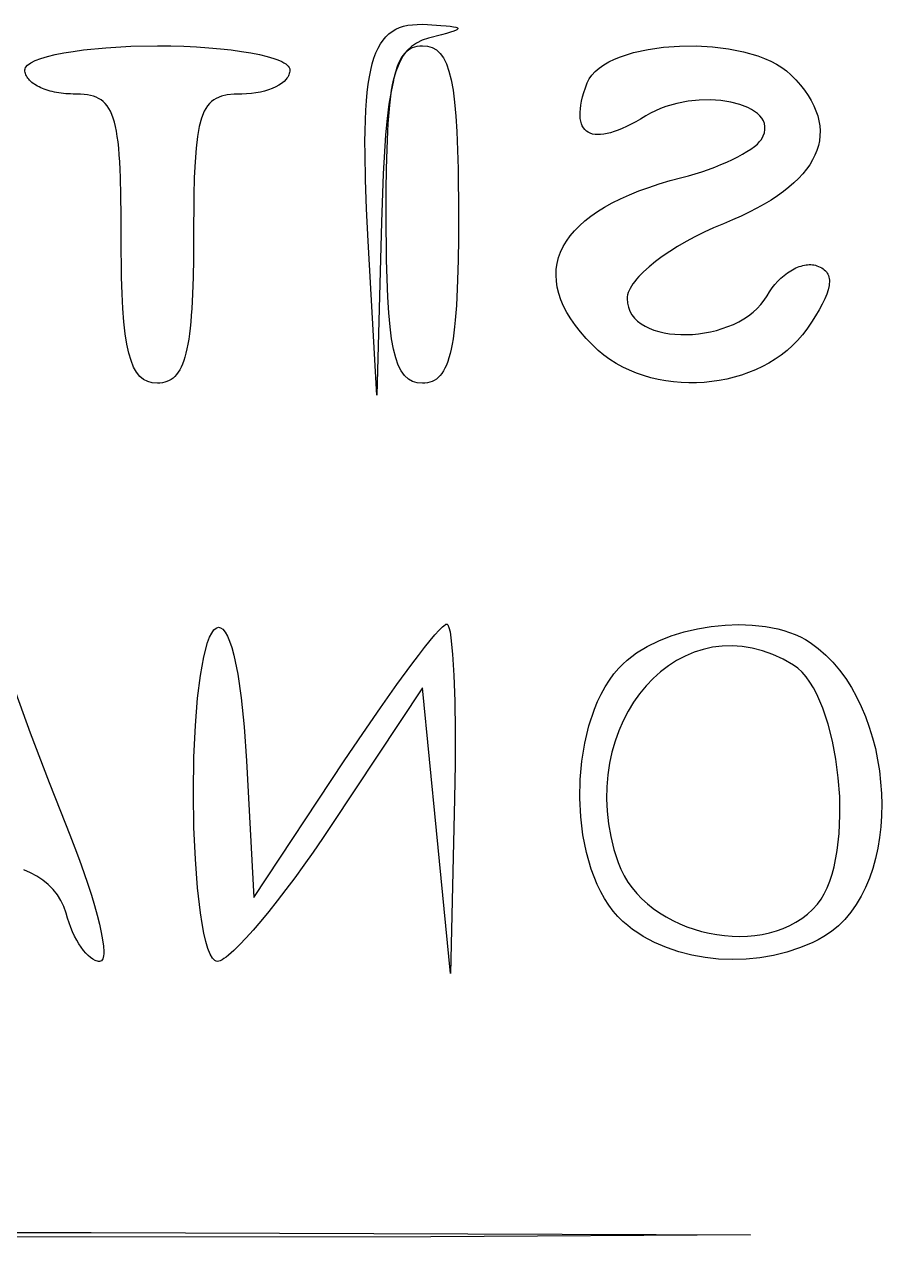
# Model space of a CAD drawing. Extents: x 70.3 to 133.4, y -81.7 to -32.
# Drawn here: x 83.296 to 84.615, y -78.524 to -76.657 of the extents above; entities that cross this region are included whole.
import ezdxf

# ---------------------------------------------------------------- set-up
doc = ezdxf.new("R2010")
doc.units = 0
doc.layers.add('BLACK', color=7, linetype='CONTINUOUS')

msp = doc.modelspace()

# ---------------------------------------------------------------- linework, layer by layer
at = {"layer": 'BLACK', "linetype": 'CONTINUOUS'}
for p, q in [((83.900384, -76.657373), (83.908177, -76.657297)), ((83.908177, -76.657297), (83.916391, -76.657643)), ((83.852273, -76.676452), (83.856972, -76.672019)), ((83.856972, -76.672019), (83.862031, -76.668225)), ((83.862031, -76.668225), (83.867459, -76.665043)), ((83.867459, -76.665043), (83.873263, -76.662447)), ((83.873263, -76.662447), (83.87945, -76.660409)), ((83.87945, -76.660409), (83.886028, -76.658902)), ((83.886028, -76.658902), (83.893003, -76.657899)), ((83.893003, -76.657899), (83.900384, -76.657373)), ((83.916391, -76.657643), (83.936688, -76.659061)), ((83.937483, -76.673574), (83.917554, -76.67888)), ((83.936688, -76.659061), (83.944669, -76.659738)), ((83.945306, -76.67137), (83.937483, -76.673574)), ((83.944669, -76.659738), (83.951206, -76.660427)), ((83.951699, -76.66943), (83.945306, -76.67137)), ((83.951206, -76.660427), (83.956301, -76.661155)), ((83.956661, -76.66773), (83.951699, -76.66943)), ((83.956301, -76.661155), (83.959955, -76.661946)), ((83.96019, -76.666245), (83.956661, -76.66773)), ((83.959955, -76.661946), (83.961242, -76.662373)), ((83.961417, -76.665575), (83.96019, -76.666245)), ((83.961242, -76.662373), (83.962169, -76.662825)), ((83.962286, -76.664949), (83.961417, -76.665575)), ((83.962169, -76.662825), (83.962737, -76.663306)), ((83.962795, -76.664365), (83.962286, -76.664949)), ((83.962737, -76.663306), (83.962946, -76.663818)), ((83.962946, -76.663818), (83.962795, -76.664365)), ((83.387134, -76.696736), (83.421732, -76.693311)), ((83.421732, -76.693311), (83.459912, -76.691144)), ((83.459912, -76.691144), (83.500837, -76.690388)), ((83.500837, -76.690388), (83.52159, -76.69058)), ((83.52159, -76.69058), (83.541761, -76.691144)), ((83.541761, -76.691144), (83.561246, -76.69206)), ((83.561246, -76.69206), (83.579941, -76.693311)), ((83.579941, -76.693311), (83.59774, -76.694876)), ((83.836937, -76.701123), (83.840267, -76.69386)), ((83.840267, -76.69386), (83.843928, -76.687346)), ((83.843928, -76.687346), (83.847927, -76.681552)), ((83.847927, -76.681552), (83.852273, -76.676452)), ((83.891644, -76.691431), (83.884673, -76.698227)), ((83.889934, -76.694683), (83.893247, -76.693089)), ((83.899416, -76.686069), (83.891644, -76.691431)), ((83.893247, -76.693089), (83.896736, -76.69188)), ((83.896736, -76.69188), (83.900404, -76.691039)), ((83.908036, -76.68195), (83.899416, -76.686069)), ((83.900404, -76.691039), (83.904256, -76.690547)), ((83.904256, -76.690547), (83.908295, -76.690388)), ((83.917554, -76.67888), (83.908036, -76.68195)), ((83.908295, -76.690388), (83.916186, -76.691039)), ((83.916186, -76.691039), (83.923343, -76.693089)), ((83.923343, -76.693089), (83.929797, -76.696682)), ((84.255371, -76.696039), (84.279154, -76.692688)), ((84.279154, -76.692688), (84.303905, -76.690888)), ((84.303905, -76.690888), (84.329111, -76.69066)), ((84.329111, -76.69066), (84.354256, -76.692026)), ((84.354256, -76.692026), (84.378826, -76.695005)), ((83.306306, -76.716446), (83.313182, -76.713047)), ((83.313182, -76.713047), (83.321789, -76.709811)), ((83.321789, -76.709811), (83.332023, -76.706756)), ((83.332023, -76.706756), (83.343779, -76.703903)), ((83.343779, -76.703903), (83.356952, -76.701269)), ((83.356952, -76.701269), (83.371439, -76.698874)), ((83.371439, -76.698874), (83.387134, -76.696736)), ((83.59774, -76.694876), (83.614539, -76.696736)), ((83.614539, -76.696736), (83.630234, -76.698874)), ((83.630234, -76.698874), (83.64472, -76.701269)), ((83.64472, -76.701269), (83.657893, -76.703903)), ((83.657893, -76.703903), (83.669649, -76.706756)), ((83.669649, -76.706756), (83.679883, -76.709811)), ((83.679883, -76.709811), (83.684396, -76.711407)), ((83.684396, -76.711407), (83.68849, -76.713047)), ((83.68849, -76.713047), (83.692151, -76.714727)), ((83.831241, -76.717999), (83.833931, -76.70916)), ((83.833931, -76.70916), (83.836937, -76.701123)), ((83.872933, -76.716892), (83.878452, -76.70665)), ((83.875868, -76.709077), (83.873528, -76.713367)), ((83.878361, -76.705282), (83.875868, -76.709077)), ((83.88101, -76.701963), (83.878361, -76.705282)), ((83.878452, -76.70665), (83.884339, -76.698679)), ((83.883819, -76.699102), (83.88101, -76.701963)), ((83.884339, -76.698679), (83.883819, -76.699102)), ((83.884339, -76.698679), (83.886792, -76.696682)), ((83.884673, -76.698227), (83.884339, -76.698679)), ((83.886792, -76.696682), (83.889934, -76.694683)), ((83.929797, -76.696682), (83.93558, -76.701963)), ((83.93558, -76.701963), (83.940722, -76.709077)), ((83.940722, -76.709077), (83.945254, -76.718169)), ((84.194985, -76.715189), (84.203532, -76.711065)), ((84.203532, -76.711065), (84.212772, -76.70731)), ((84.212772, -76.70731), (84.233073, -76.70092)), ((84.233073, -76.70092), (84.255371, -76.696039)), ((84.378826, -76.695005), (84.402306, -76.699618)), ((84.402306, -76.699618), (84.424181, -76.705888)), ((84.424181, -76.705888), (84.434356, -76.70965)), ((84.434356, -76.70965), (84.443937, -76.713833)), ((83.297106, -76.727429), (83.297373, -76.725531)), ((83.297203, -76.729328), (83.297106, -76.727429)), ((83.297491, -76.731203), (83.297203, -76.729328)), ((83.297373, -76.725531), (83.298163, -76.723656)), ((83.297964, -76.733051), (83.297491, -76.731203)), ((83.298163, -76.723656), (83.301265, -76.719989)), ((83.301265, -76.719989), (83.306306, -76.716446)), ((83.692151, -76.714727), (83.695367, -76.716446)), ((83.695367, -76.716446), (83.698123, -76.7182)), ((83.698123, -76.7182), (83.700408, -76.719989)), ((83.700408, -76.719989), (83.702207, -76.721808)), ((83.702207, -76.721808), (83.703509, -76.723656)), ((83.703509, -76.723656), (83.704299, -76.725531)), ((83.704181, -76.731203), (83.703708, -76.733051)), ((83.704469, -76.729328), (83.704181, -76.731203)), ((83.704299, -76.725531), (83.704566, -76.727429)), ((83.704566, -76.727429), (83.704469, -76.729328)), ((83.826781, -76.738193), (83.82886, -76.727668)), ((83.82886, -76.727668), (83.831241, -76.717999)), ((83.863882, -76.743345), (83.868068, -76.729146)), ((83.867383, -76.729383), (83.865613, -76.73583)), ((83.869289, -76.723501), (83.867383, -76.729383)), ((83.868068, -76.729146), (83.872933, -76.716892)), ((83.871336, -76.718169), (83.869289, -76.723501)), ((83.873528, -76.713367), (83.871336, -76.718169)), ((83.945254, -76.718169), (83.949207, -76.729383)), ((83.949207, -76.729383), (83.952613, -76.742863)), ((84.169008, -76.735329), (84.174142, -76.729753)), ((84.174142, -76.729753), (84.180225, -76.724536)), ((84.180225, -76.724536), (84.187194, -76.71968)), ((84.187194, -76.71968), (84.194985, -76.715189)), ((84.443937, -76.713833), (84.45286, -76.718442)), ((84.45286, -76.718442), (84.461059, -76.723477)), ((84.461059, -76.723477), (84.468472, -76.728941)), ((84.468472, -76.728941), (84.475033, -76.734838)), ((83.298619, -76.73487), (83.297964, -76.733051)), ((83.299449, -76.736658), (83.298619, -76.73487)), ((83.300452, -76.738413), (83.299449, -76.736658)), ((83.301621, -76.740132), (83.300452, -76.738413)), ((83.302952, -76.741812), (83.301621, -76.740132)), ((83.304441, -76.743452), (83.302952, -76.741812)), ((83.306082, -76.745048), (83.304441, -76.743452)), ((83.307871, -76.746599), (83.306082, -76.745048)), ((83.309804, -76.748102), (83.307871, -76.746599)), ((83.311874, -76.749556), (83.309804, -76.748102)), ((83.314078, -76.750956), (83.311874, -76.749556)), ((83.691869, -76.748102), (83.687594, -76.750956)), ((83.69559, -76.745048), (83.691869, -76.748102)), ((83.69872, -76.741812), (83.69559, -76.745048)), ((83.700051, -76.740132), (83.69872, -76.741812)), ((83.701221, -76.738413), (83.700051, -76.740132)), ((83.702223, -76.736658), (83.701221, -76.738413)), ((83.703054, -76.73487), (83.702223, -76.736658)), ((83.703708, -76.733051), (83.703054, -76.73487)), ((83.823497, -76.76192), (83.824996, -76.749601)), ((83.824996, -76.749601), (83.826781, -76.738193)), ((83.863806, -76.743602), (83.8601, -76.760455)), ((83.861089, -76.758755), (83.86247, -76.750499)), ((83.86247, -76.750499), (83.863882, -76.743345)), ((83.863882, -76.743345), (83.863806, -76.743602)), ((83.863977, -76.742863), (83.863882, -76.743345)), ((83.865613, -76.73583), (83.863977, -76.742863)), ((83.952613, -76.742863), (83.955501, -76.758755)), ((84.159093, -76.755071), (84.161848, -76.747548)), ((84.161848, -76.747548), (84.164889, -76.741261)), ((84.164889, -76.741261), (84.169008, -76.735329)), ((84.475033, -76.734838), (84.48268, -76.742838)), ((84.48268, -76.742838), (84.489609, -76.75082)), ((83.316411, -76.752302), (83.314078, -76.750956)), ((83.318869, -76.75359), (83.316411, -76.752302)), ((83.321445, -76.754819), (83.318869, -76.75359)), ((83.324136, -76.755985), (83.321445, -76.754819)), ((83.326938, -76.757087), (83.324136, -76.755985)), ((83.329844, -76.758123), (83.326938, -76.757087)), ((83.33285, -76.759089), (83.329844, -76.758123)), ((83.335953, -76.759983), (83.33285, -76.759089)), ((83.339146, -76.760804), (83.335953, -76.759983)), ((83.342425, -76.761548), (83.339146, -76.760804)), ((83.345786, -76.762214), (83.342425, -76.761548)), ((83.349223, -76.762799), (83.345786, -76.762214)), ((83.352732, -76.7633), (83.349223, -76.762799)), ((83.356308, -76.763715), (83.352732, -76.7633)), ((83.359947, -76.764042), (83.356308, -76.763715)), ((83.363643, -76.764279), (83.359947, -76.764042)), ((83.367393, -76.764423), (83.363643, -76.764279)), ((83.37119, -76.764471), (83.367393, -76.764423)), ((83.377196, -76.764548), (83.37119, -76.764471)), ((83.382874, -76.764797), (83.377196, -76.764548)), ((83.388232, -76.765244), (83.382874, -76.764797)), ((83.39328, -76.765918), (83.388232, -76.765244)), ((83.398026, -76.766845), (83.39328, -76.765918)), ((83.40248, -76.768052), (83.398026, -76.766845)), ((83.406651, -76.769567), (83.40248, -76.768052)), ((83.599192, -76.768052), (83.591125, -76.771416)), ((83.608392, -76.765918), (83.599192, -76.768052)), ((83.618798, -76.764797), (83.608392, -76.765918)), ((83.630482, -76.764471), (83.618798, -76.764797)), ((83.638029, -76.764279), (83.630482, -76.764471)), ((83.645364, -76.763715), (83.638029, -76.764279)), ((83.65245, -76.762799), (83.645364, -76.763715)), ((83.659248, -76.761548), (83.65245, -76.762799)), ((83.66572, -76.759983), (83.659248, -76.761548)), ((83.671829, -76.758123), (83.66572, -76.759983)), ((83.677536, -76.755985), (83.671829, -76.758123)), ((83.682804, -76.75359), (83.677536, -76.755985)), ((83.687594, -76.750956), (83.682804, -76.75359)), ((83.822278, -76.775176), (83.823497, -76.76192)), ((83.8601, -76.760455), (83.856901, -76.779895)), ((83.858686, -76.777204), (83.859828, -76.767651)), ((83.859828, -76.767651), (83.861089, -76.758755)), ((83.955501, -76.758755), (83.957904, -76.777204)), ((84.153207, -76.775469), (84.154777, -76.769034)), ((84.154777, -76.769034), (84.156738, -76.762234)), ((84.156738, -76.762234), (84.159093, -76.755071)), ((84.489609, -76.75082), (84.495821, -76.758781)), ((84.495821, -76.758781), (84.501317, -76.766717)), ((84.501317, -76.766717), (84.506099, -76.774623)), ((83.410547, -76.771416), (83.406651, -76.769567)), ((83.414178, -76.773628), (83.410547, -76.771416)), ((83.417553, -76.776227), (83.414178, -76.773628)), ((83.42068, -76.779243), (83.417553, -76.776227)), ((83.423569, -76.782703), (83.42068, -76.779243)), ((83.42623, -76.786632), (83.423569, -76.782703)), ((83.42867, -76.791059), (83.42623, -76.786632)), ((83.575443, -76.786632), (83.573002, -76.791059)), ((83.578103, -76.782703), (83.575443, -76.786632)), ((83.580992, -76.779243), (83.578103, -76.782703)), ((83.58412, -76.776227), (83.580992, -76.779243)), ((83.587494, -76.773628), (83.58412, -76.776227)), ((83.591125, -76.771416), (83.587494, -76.773628)), ((83.82133, -76.789397), (83.822278, -76.775176)), ((83.856901, -76.779895), (83.854158, -76.802116)), ((83.856737, -76.798353), (83.857657, -76.787432)), ((83.857657, -76.787432), (83.858686, -76.777204)), ((83.957904, -76.777204), (83.959853, -76.798353)), ((84.150804, -76.792562), (84.151225, -76.787236)), ((84.151225, -76.787236), (84.152025, -76.781537)), ((84.152025, -76.781537), (84.153207, -76.775469)), ((84.274667, -76.786683), (84.266727, -76.790105)), ((84.282826, -76.783677), (84.274667, -76.786683)), ((84.299634, -76.778882), (84.282826, -76.783677)), ((84.316817, -76.775653), (84.299634, -76.778882)), ((84.334036, -76.77392), (84.316817, -76.775653)), ((84.350956, -76.773616), (84.334036, -76.77392)), ((84.367239, -76.774673), (84.350956, -76.773616)), ((84.382549, -76.777023), (84.367239, -76.774673)), ((84.396549, -76.780597), (84.382549, -76.777023)), ((84.408902, -76.785328), (84.396549, -76.780597)), ((84.414355, -76.788106), (84.408902, -76.785328)), ((84.506099, -76.774623), (84.510168, -76.782498)), ((84.510168, -76.782498), (84.513527, -76.790336)), ((83.430899, -76.79601), (83.42867, -76.791059)), ((83.432926, -76.801513), (83.430899, -76.79601)), ((83.434761, -76.807594), (83.432926, -76.801513)), ((83.568746, -76.801513), (83.565261, -76.814282)), ((83.573002, -76.791059), (83.568746, -76.801513)), ((83.82022, -76.820841), (83.820646, -76.804609)), ((83.820646, -76.804609), (83.82133, -76.789397)), ((83.854158, -76.802116), (83.851824, -76.82731)), ((83.855924, -76.809986), (83.856737, -76.798353)), ((83.959853, -76.798353), (83.961377, -76.822349)), ((84.150759, -76.797514), (84.150804, -76.792562)), ((84.151084, -76.80209), (84.150759, -76.797514)), ((84.151776, -76.806288), (84.151084, -76.80209)), ((84.152831, -76.810104), (84.151776, -76.806288)), ((84.243932, -76.802941), (84.236465, -76.807221)), ((84.251677, -76.798234), (84.243932, -76.802941)), ((84.25905, -76.793952), (84.251677, -76.798234)), ((84.266727, -76.790105), (84.25905, -76.793952)), ((84.419271, -76.791147), (84.414355, -76.788106)), ((84.423606, -76.794444), (84.419271, -76.791147)), ((84.42732, -76.797987), (84.423606, -76.794444)), ((84.430369, -76.801768), (84.42732, -76.797987)), ((84.432712, -76.805779), (84.430369, -76.801768)), ((84.434306, -76.810011), (84.432712, -76.805779)), ((84.513527, -76.790336), (84.516176, -76.798134)), ((84.516176, -76.798134), (84.518118, -76.805888)), ((84.518118, -76.805888), (84.519354, -76.813596)), ((83.436411, -76.814282), (83.434761, -76.807594)), ((83.437887, -76.821603), (83.436411, -76.814282)), ((83.439196, -76.829583), (83.437887, -76.821603)), ((83.565261, -76.814282), (83.562476, -76.829583)), ((83.820043, -76.838118), (83.82022, -76.820841)), ((83.8546, -76.835458), (83.855213, -76.822349)), ((83.855213, -76.822349), (83.855924, -76.809986)), ((83.961377, -76.822349), (83.963279, -76.879455)), ((84.154245, -76.813538), (84.152831, -76.810104)), ((84.156014, -76.816585), (84.154245, -76.813538)), ((84.158133, -76.819245), (84.156014, -76.816585)), ((84.160599, -76.821515), (84.158133, -76.819245)), ((84.163408, -76.823393), (84.160599, -76.821515)), ((84.166556, -76.824877), (84.163408, -76.823393)), ((84.170038, -76.825963), (84.166556, -76.824877)), ((84.197735, -76.824021), (84.192329, -76.825363)), ((84.203448, -76.822266), (84.197735, -76.824021)), ((84.209462, -76.820096), (84.203448, -76.822266)), ((84.215775, -76.817509), (84.209462, -76.820096)), ((84.222383, -76.814502), (84.215775, -76.817509)), ((84.229281, -76.811073), (84.222383, -76.814502)), ((84.236465, -76.807221), (84.229281, -76.811073)), ((84.432356, -76.82898), (84.434177, -76.823949)), ((84.434177, -76.823949), (84.43508, -76.819104)), ((84.435109, -76.814456), (84.434306, -76.810011)), ((84.43508, -76.819104), (84.435109, -76.814456)), ((84.519354, -76.813596), (84.519886, -76.821253)), ((84.519886, -76.821253), (84.519716, -76.828856)), ((83.440349, -76.838251), (83.439196, -76.829583)), ((83.441355, -76.847634), (83.440349, -76.838251)), ((83.562476, -76.829583), (83.560318, -76.847634)), ((83.820108, -76.856468), (83.820043, -76.838118)), ((83.851824, -76.82731), (83.848187, -76.887384)), ((83.854081, -76.849334), (83.8546, -76.835458)), ((84.173851, -76.82665), (84.170038, -76.825963)), ((84.177991, -76.826936), (84.173851, -76.82665)), ((84.182453, -76.826819), (84.177991, -76.826936)), ((84.187234, -76.826295), (84.182453, -76.826819)), ((84.192329, -76.825363), (84.187234, -76.826295)), ((84.418886, -76.84519), (84.423372, -76.841381)), ((84.423372, -76.841381), (84.425281, -76.839524)), ((84.425281, -76.839524), (84.426957, -76.837704)), ((84.426957, -76.837704), (84.428391, -76.835925)), ((84.428391, -76.835925), (84.429576, -76.83419)), ((84.429576, -76.83419), (84.432356, -76.82898)), ((84.517274, -76.843883), (84.515005, -76.851301)), ((84.518844, -76.8364), (84.517274, -76.843883)), ((84.519716, -76.828856), (84.518844, -76.8364)), ((83.442221, -76.857758), (83.441355, -76.847634)), ((83.442958, -76.868651), (83.442221, -76.857758)), ((83.560318, -76.847634), (83.558714, -76.868651)), ((83.820935, -76.896497), (83.820108, -76.856468)), ((83.853311, -76.879455), (83.854081, -76.849334)), ((84.38512, -76.865157), (84.393175, -76.861141)), ((84.393175, -76.861141), (84.400642, -76.857106)), ((84.400642, -76.857106), (84.407458, -76.853083)), ((84.407458, -76.853083), (84.41356, -76.8491)), ((84.41356, -76.8491), (84.418886, -76.84519)), ((84.512041, -76.858649), (84.508383, -76.865925)), ((84.515005, -76.851301), (84.512041, -76.858649)), ((83.443575, -76.880339), (83.442958, -76.868651)), ((83.44408, -76.892851), (83.443575, -76.880339)), ((83.558714, -76.868651), (83.557593, -76.892851)), ((83.852872, -76.912855), (83.853311, -76.879455)), ((83.963279, -76.879455), (83.963858, -76.94968)), ((84.338224, -76.8839), (84.348277, -76.880431)), ((84.348277, -76.880431), (84.358056, -76.876791)), ((84.358056, -76.876791), (84.367498, -76.873012)), ((84.367498, -76.873012), (84.37654, -76.869124)), ((84.37654, -76.869124), (84.38512, -76.865157)), ((84.49899, -76.880245), (84.493259, -76.887282)), ((84.504032, -76.873125), (84.49899, -76.880245)), ((84.508383, -76.865925), (84.504032, -76.873125)), ((83.444791, -76.920451), (83.44408, -76.892851)), ((83.557593, -76.892851), (83.556881, -76.920451)), ((83.822641, -76.941142), (83.820935, -76.896497)), ((83.848187, -76.887384), (83.845595, -76.961656)), ((84.272382, -76.902694), (84.289301, -76.897697)), ((84.289301, -76.897697), (84.30705, -76.892991)), ((84.30705, -76.892991), (84.317548, -76.890211)), ((84.317548, -76.890211), (84.32796, -76.887171)), ((84.32796, -76.887171), (84.338224, -76.8839)), ((84.48684, -76.894231), (84.479735, -76.901089)), ((84.493259, -76.887282), (84.48684, -76.894231)), ((83.852733, -76.94968), (83.852872, -76.912855)), ((84.226644, -76.919351), (84.241049, -76.913528)), ((84.241049, -76.913528), (84.256297, -76.907973)), ((84.256297, -76.907973), (84.272382, -76.902694)), ((84.463473, -76.914519), (84.45432, -76.921084)), ((84.471945, -76.907853), (84.463473, -76.914519)), ((84.479735, -76.901089), (84.471945, -76.907853)), ((83.445165, -76.951669), (83.444791, -76.920451)), ((83.556881, -76.920451), (83.556399, -76.986721)), ((84.188515, -76.938355), (84.200372, -76.931772)), ((84.200372, -76.931772), (84.213083, -76.925435)), ((84.213083, -76.925435), (84.226644, -76.919351)), ((84.433977, -76.933892), (84.42279, -76.940129)), ((84.444487, -76.927542), (84.433977, -76.933892)), ((84.45432, -76.921084), (84.444487, -76.927542)), ((83.445273, -76.986721), (83.445165, -76.951669)), ((83.825167, -76.990622), (83.822641, -76.941142)), ((83.853311, -77.019904), (83.852733, -76.94968)), ((83.963858, -76.94968), (83.963718, -76.986504)), ((84.158103, -76.959503), (84.167377, -76.952228)), ((84.167377, -76.952228), (84.177515, -76.945176)), ((84.177515, -76.945176), (84.188515, -76.938355)), ((84.398395, -76.952251), (84.38519, -76.958128)), ((84.410929, -76.94625), (84.398395, -76.952251)), ((84.42279, -76.940129), (84.410929, -76.94625)), ((83.845595, -76.961656), (83.838458, -77.227492)), ((84.135515, -76.982597), (84.142169, -76.974695)), ((84.142169, -76.974695), (84.149699, -76.966995)), ((84.149699, -76.966995), (84.158103, -76.959503)), ((84.356222, -76.970207), (84.341552, -76.976927)), ((84.371316, -76.963878), (84.356222, -76.970207)), ((84.38519, -76.958128), (84.371316, -76.963878)), ((83.445888, -77.045901), (83.445273, -76.986721)), ((83.556399, -76.986721), (83.55625, -77.017704)), ((83.838458, -77.227492), (83.825167, -76.990622)), ((83.963718, -76.986504), (83.963279, -77.019904)), ((84.124855, -76.998974), (84.129742, -76.990692)), ((84.129742, -76.990692), (84.135515, -76.982597)), ((84.313785, -76.991305), (84.300841, -76.998845)), ((84.327381, -76.98398), (84.313785, -76.991305)), ((84.341552, -76.976927), (84.327381, -76.98398)), ((84.11775, -77.016066), (84.120856, -77.007434)), ((84.120856, -77.007434), (84.124855, -76.998974)), ((84.288623, -77.006539), (84.277209, -77.01433)), ((84.300841, -76.998845), (84.288623, -77.006539)), ((83.55625, -77.017704), (83.555784, -77.045901)), ((83.855213, -77.07701), (83.853311, -77.019904)), ((83.963279, -77.019904), (83.962509, -77.050025)), ((84.114233, -77.033815), (84.115541, -77.024862)), ((84.115541, -77.024862), (84.11775, -77.016066)), ((84.257092, -77.029963), (84.248543, -77.037688)), ((84.266673, -77.022158), (84.257092, -77.029963)), ((84.277209, -77.01433), (84.266673, -77.022158)), ((84.485318, -77.030821), (84.487933, -77.029825)), ((84.487933, -77.029825), (84.490538, -77.028964)), ((84.490538, -77.028964), (84.493128, -77.028241)), ((84.493128, -77.028241), (84.495698, -77.027659)), ((84.495698, -77.027659), (84.498243, -77.02722)), ((84.498243, -77.02722), (84.500758, -77.026928)), ((84.500758, -77.026928), (84.503239, -77.026787)), ((84.503239, -77.026787), (84.505681, -77.026797)), ((84.505681, -77.026797), (84.508077, -77.026964)), ((84.508077, -77.026964), (84.510425, -77.027289)), ((84.510425, -77.027289), (84.512719, -77.027775)), ((84.512719, -77.027775), (84.514953, -77.028426)), ((84.514953, -77.028426), (84.517644, -77.029415)), ((84.517644, -77.029415), (84.520133, -77.03052)), ((84.520133, -77.03052), (84.52242, -77.031742)), ((83.446698, -77.071421), (83.445888, -77.045901)), ((83.555784, -77.045901), (83.554975, -77.071421)), ((84.11383, -77.042917), (84.114233, -77.033815)), ((84.114335, -77.052161), (84.11383, -77.042917)), ((84.237818, -77.048993), (84.23484, -77.052657)), ((84.2411, -77.045272), (84.237818, -77.048993)), ((84.244678, -77.041501), (84.2411, -77.045272)), ((84.248543, -77.037688), (84.244678, -77.041501)), ((84.454936, -77.052226), (84.459692, -77.047555)), ((84.459692, -77.047555), (84.464624, -77.043294)), ((84.464624, -77.043294), (84.469691, -77.039467)), ((84.469691, -77.039467), (84.474855, -77.036096)), ((84.474855, -77.036096), (84.480078, -77.033206)), ((84.480078, -77.033206), (84.482698, -77.031949)), ((84.482698, -77.031949), (84.485318, -77.030821)), ((84.52242, -77.031742), (84.524503, -77.033084)), ((84.524503, -77.033084), (84.526384, -77.034548)), ((84.526384, -77.034548), (84.528061, -77.036134)), ((84.528061, -77.036134), (84.529534, -77.037845)), ((84.529534, -77.037845), (84.530804, -77.039681)), ((84.530804, -77.039681), (84.531869, -77.041646)), ((84.531869, -77.041646), (84.532731, -77.04374)), ((84.532731, -77.04374), (84.533387, -77.045964)), ((84.533387, -77.045964), (84.533839, -77.048322)), ((84.533839, -77.048322), (84.534085, -77.050813)), ((83.96199, -77.0639), (83.961377, -77.07701)), ((83.962509, -77.050025), (83.96199, -77.0639)), ((84.115753, -77.061539), (84.114335, -77.052161)), ((84.118088, -77.071044), (84.115753, -77.061539)), ((84.226173, -77.066594), (84.224864, -77.069861)), ((84.227835, -77.063232), (84.226173, -77.066594)), ((84.229839, -77.059784), (84.227835, -77.063232)), ((84.232178, -77.056256), (84.229839, -77.059784)), ((84.23484, -77.052657), (84.232178, -77.056256)), ((84.442113, -77.068462), (84.446108, -77.062703)), ((84.446108, -77.062703), (84.450395, -77.057283)), ((84.450395, -77.057283), (84.454936, -77.052226)), ((84.532231, -77.065341), (84.530043, -77.072149)), ((84.533591, -77.05911), (84.532231, -77.065341)), ((84.533961, -77.056206), (84.533591, -77.05911)), ((84.534126, -77.053441), (84.533961, -77.056206)), ((84.534085, -77.050813), (84.534126, -77.053441)), ((83.447878, -77.094373), (83.446698, -77.071421)), ((83.554433, -77.083212), (83.553794, -77.094373)), ((83.554975, -77.071421), (83.554433, -77.083212)), ((83.856737, -77.101005), (83.855213, -77.07701)), ((83.961377, -77.07701), (83.960666, -77.089372)), ((84.121343, -77.080669), (84.118088, -77.071044)), ((84.125522, -77.090405), (84.121343, -77.080669)), ((84.223343, -77.076084), (84.223149, -77.079025)), ((84.223149, -77.079025), (84.223644, -77.08595)), ((84.223918, -77.073027), (84.223343, -77.076084)), ((84.223644, -77.08595), (84.225092, -77.092407)), ((84.224864, -77.069861), (84.223918, -77.073027)), ((84.428908, -77.088157), (84.43403, -77.081563)), ((84.43403, -77.081563), (84.438451, -77.074536)), ((84.438451, -77.074536), (84.442113, -77.068462)), ((84.527027, -77.079546), (84.52318, -77.087544)), ((84.530043, -77.072149), (84.527027, -77.079546)), ((83.449456, -77.114866), (83.447878, -77.094373)), ((83.553057, -77.10492), (83.552216, -77.114866)), ((83.553794, -77.094373), (83.553057, -77.10492)), ((83.858686, -77.122154), (83.856737, -77.101005)), ((83.959853, -77.101005), (83.958933, -77.111926)), ((83.960666, -77.089372), (83.959853, -77.101005)), ((84.13063, -77.100247), (84.125522, -77.090405)), ((84.13667, -77.110185), (84.13063, -77.100247)), ((84.225092, -77.092407), (84.227438, -77.098398)), ((84.227438, -77.098398), (84.230627, -77.103924)), ((84.230627, -77.103924), (84.234604, -77.108986)), ((84.402527, -77.110182), (84.409896, -77.105331)), ((84.409896, -77.105331), (84.416786, -77.100042)), ((84.416786, -77.100042), (84.423142, -77.094317)), ((84.423142, -77.094317), (84.428908, -77.088157)), ((84.512984, -77.1054), (84.506632, -77.115283)), ((84.5185, -77.096158), (84.512984, -77.1054)), ((84.52318, -77.087544), (84.5185, -77.096158)), ((83.451459, -77.133007), (83.449456, -77.114866)), ((83.552216, -77.114866), (83.55127, -77.124223)), ((83.861089, -77.140603), (83.858686, -77.122154)), ((83.957904, -77.122154), (83.956762, -77.131707)), ((83.958933, -77.111926), (83.957904, -77.122154)), ((84.143646, -77.120213), (84.13667, -77.110185)), ((84.151563, -77.130324), (84.143646, -77.120213)), ((84.234604, -77.108986), (84.239313, -77.113585)), ((84.239313, -77.113585), (84.2447, -77.117723)), ((84.2447, -77.117723), (84.25071, -77.121401)), ((84.25071, -77.121401), (84.257287, -77.124619)), ((84.369357, -77.12519), (84.378093, -77.1221)), ((84.378093, -77.1221), (84.38657, -77.118568)), ((84.38657, -77.118568), (84.394733, -77.114595)), ((84.394733, -77.114595), (84.402527, -77.110182)), ((84.506632, -77.115283), (84.499439, -77.12582)), ((83.453914, -77.148905), (83.451459, -77.133007)), ((83.549044, -77.141229), (83.547758, -77.148905)), ((83.550213, -77.133007), (83.549044, -77.141229)), ((83.55127, -77.124223), (83.550213, -77.133007)), ((83.863977, -77.156495), (83.861089, -77.140603)), ((83.955501, -77.140603), (83.95412, -77.14886)), ((83.956762, -77.131707), (83.955501, -77.140603)), ((84.160424, -77.140509), (84.151563, -77.130324)), ((84.170233, -77.150762), (84.160424, -77.140509)), ((84.257287, -77.124619), (84.264376, -77.127379)), ((84.264376, -77.127379), (84.271923, -77.129683)), ((84.271923, -77.129683), (84.279872, -77.13153)), ((84.279872, -77.13153), (84.288168, -77.132923)), ((84.288168, -77.132923), (84.296755, -77.133863)), ((84.296755, -77.133863), (84.30558, -77.13435)), ((84.30558, -77.13435), (84.314587, -77.134386)), ((84.314587, -77.134386), (84.32372, -77.133972)), ((84.32372, -77.133972), (84.332924, -77.133108)), ((84.332924, -77.133108), (84.342145, -77.131798)), ((84.342145, -77.131798), (84.351328, -77.13004)), ((84.351328, -77.13004), (84.360417, -77.127838)), ((84.360417, -77.127838), (84.369357, -77.12519)), ((84.492667, -77.134811), (84.485318, -77.143298)), ((84.49944, -77.12582), (84.492667, -77.134811)), ((84.499439, -77.12582), (84.49944, -77.12582)), ((83.456849, -77.162669), (83.453914, -77.148905)), ((83.546352, -77.156047), (83.544823, -77.162669)), ((83.547758, -77.148905), (83.546352, -77.156047)), ((83.867383, -77.169976), (83.863977, -77.156495)), ((83.952613, -77.156495), (83.950976, -77.163528)), ((83.95412, -77.14886), (83.952613, -77.156495)), ((84.178615, -77.158605), (84.170233, -77.150762)), ((84.18747, -77.165864), (84.178615, -77.158605)), ((84.469031, -77.158751), (84.460162, -77.165713)), ((84.477428, -77.151279), (84.469031, -77.158751)), ((84.485318, -77.143298), (84.477428, -77.151279)), ((83.46029, -77.174407), (83.456849, -77.162669)), ((83.464264, -77.184228), (83.46029, -77.174407)), ((83.539463, -77.179551), (83.537408, -77.184228)), ((83.541382, -77.174407), (83.539463, -77.179551)), ((83.543168, -77.168784), (83.541382, -77.174407)), ((83.544823, -77.162669), (83.543168, -77.168784)), ((83.871336, -77.18119), (83.867383, -77.169976)), ((83.947301, -77.175857), (83.945254, -77.18119)), ((83.949207, -77.169976), (83.947301, -77.175857)), ((83.950976, -77.163528), (83.949207, -77.169976)), ((84.196763, -77.172543), (84.18747, -77.165864)), ((84.206458, -77.178645), (84.196763, -77.172543)), ((84.216521, -77.184172), (84.206458, -77.178645)), ((84.44115, -77.178092), (84.431076, -77.183503)), ((84.450857, -77.17216), (84.44115, -77.178092)), ((84.460162, -77.165713), (84.450857, -77.17216)), ((83.4688, -77.192241), (83.464264, -77.184228)), ((83.473923, -77.198553), (83.4688, -77.192241)), ((83.479661, -77.203274), (83.473923, -77.198553)), ((83.527749, -77.198553), (83.524959, -77.201106)), ((83.530386, -77.195603), (83.527749, -77.198553)), ((83.532872, -77.192241), (83.530386, -77.195603)), ((83.535212, -77.188454), (83.532872, -77.192241)), ((83.537408, -77.184228), (83.535212, -77.188454)), ((83.875868, -77.190281), (83.871336, -77.18119)), ((83.88101, -77.197395), (83.875868, -77.190281)), ((83.886792, -77.202677), (83.88101, -77.197395)), ((83.93558, -77.197395), (83.932771, -77.200256)), ((83.938229, -77.194077), (83.93558, -77.197395)), ((83.940722, -77.190281), (83.938229, -77.194077)), ((83.943062, -77.185992), (83.940722, -77.190281)), ((83.945254, -77.18119), (83.943062, -77.185992)), ((84.226917, -77.189127), (84.216521, -77.184172)), ((84.237611, -77.193513), (84.226917, -77.189127)), ((84.248567, -77.197331), (84.237611, -77.193513)), ((84.259751, -77.200586), (84.248567, -77.197331)), ((84.399005, -77.196598), (84.387814, -77.199907)), ((84.409969, -77.192759), (84.399005, -77.196598)), ((84.420671, -77.188394), (84.409969, -77.192759)), ((84.431076, -77.183503), (84.420671, -77.188394)), ((83.486041, -77.206511), (83.479661, -77.203274)), ((83.49309, -77.208374), (83.486041, -77.206511)), ((83.500836, -77.208971), (83.49309, -77.208374)), ((83.504797, -77.208824), (83.500836, -77.208971)), ((83.508581, -77.208374), (83.504797, -77.208824)), ((83.512191, -77.207608), (83.508581, -77.208374)), ((83.515631, -77.206511), (83.512191, -77.207608)), ((83.518903, -77.205071), (83.515631, -77.206511)), ((83.522011, -77.203274), (83.518903, -77.205071)), ((83.524959, -77.201106), (83.522011, -77.203274)), ((83.893247, -77.20627), (83.886792, -77.202677)), ((83.900404, -77.20832), (83.893247, -77.20627)), ((83.908295, -77.208971), (83.900404, -77.20832)), ((83.912334, -77.208811), (83.908295, -77.208971)), ((83.916186, -77.20832), (83.912334, -77.208811)), ((83.919854, -77.207479), (83.916186, -77.20832)), ((83.923343, -77.20627), (83.919854, -77.207479)), ((83.926656, -77.204675), (83.923343, -77.20627)), ((83.929797, -77.202677), (83.926656, -77.204675)), ((83.932771, -77.200256), (83.929797, -77.202677)), ((84.271128, -77.203279), (84.259751, -77.200586)), ((84.282663, -77.205413), (84.271128, -77.203279)), ((84.294321, -77.206991), (84.282663, -77.205413)), ((84.306067, -77.208015), (84.294321, -77.206991)), ((84.317866, -77.208488), (84.306067, -77.208015)), ((84.329683, -77.208413), (84.317866, -77.208488)), ((84.341483, -77.207793), (84.329683, -77.208413)), ((84.353231, -77.206629), (84.341483, -77.207793)), ((84.364892, -77.204925), (84.353231, -77.206629)), ((84.376432, -77.202684), (84.364892, -77.204925)), ((84.387814, -77.199907), (84.376432, -77.202684)), ((83.584424, -77.593182), (83.587778, -77.588442)), ((83.587778, -77.588442), (83.5912, -77.585476)), ((83.5912, -77.585476), (83.594668, -77.584296)), ((83.594668, -77.584296), (83.598161, -77.584916)), ((83.598161, -77.584916), (83.601659, -77.587347)), ((83.601659, -77.587347), (83.605139, -77.591603)), ((83.927679, -77.595977), (83.934045, -77.588881)), ((83.934045, -77.588881), (83.939227, -77.583679)), ((83.939227, -77.583679), (83.941348, -77.581822)), ((83.941348, -77.581822), (83.943143, -77.580478)), ((83.943143, -77.580478), (83.944602, -77.579662)), ((83.944602, -77.579662), (83.945714, -77.579387)), ((83.945714, -77.579387), (83.946636, -77.579739)), ((83.946636, -77.579739), (83.94753, -77.580781)), ((83.94753, -77.580781), (83.949232, -77.584869)), ((83.949232, -77.584869), (83.950813, -77.591514)), ((84.310921, -77.591378), (84.331558, -77.586502)), ((84.331558, -77.586502), (84.352609, -77.582979)), ((84.352609, -77.582979), (84.373813, -77.580846)), ((84.373813, -77.580846), (84.394911, -77.580137)), ((84.394911, -77.580137), (84.415641, -77.580886)), ((84.415641, -77.580886), (84.435744, -77.58313)), ((84.435744, -77.58313), (84.45496, -77.586901)), ((84.45496, -77.586901), (84.464153, -77.589371)), ((84.464153, -77.589371), (84.473027, -77.592236)), ((83.572106, -77.629628), (83.578003, -77.607934)), ((83.578003, -77.607934), (83.581159, -77.599684)), ((83.581159, -77.599684), (83.584424, -77.593182)), ((83.605139, -77.591603), (83.608582, -77.597697)), ((83.608582, -77.597697), (83.611965, -77.605641)), ((83.611965, -77.605641), (83.615269, -77.615448)), ((83.911717, -77.615421), (83.92021, -77.60486)), ((83.92021, -77.60486), (83.927679, -77.595977)), ((83.950813, -77.591514), (83.952267, -77.600578)), ((83.952267, -77.600578), (83.954773, -77.625414)), ((84.254097, -77.613786), (84.271931, -77.605055)), ((84.271931, -77.605055), (84.290959, -77.597574)), ((84.290959, -77.597574), (84.310921, -77.591378)), ((84.473027, -77.592236), (84.481549, -77.595501)), ((84.481549, -77.595501), (84.489686, -77.59917)), ((84.489686, -77.59917), (84.497407, -77.603246)), ((84.497407, -77.603246), (84.504677, -77.607736)), ((84.504677, -77.607736), (84.517049, -77.616798)), ((83.615269, -77.615448), (83.61847, -77.62713)), ((83.61847, -77.62713), (83.624484, -77.656172)), ((83.891986, -77.641148), (83.902282, -77.627553)), ((83.902282, -77.627553), (83.911717, -77.615421)), ((83.954773, -77.625414), (83.956699, -77.658275)), ((84.230157, -77.629148), (84.237719, -77.623731)), ((84.237719, -77.623731), (84.254097, -77.613786)), ((84.326073, -77.622725), (84.31243, -77.628484)), ((84.340153, -77.618217), (84.326073, -77.622725)), ((84.354625, -77.615011), (84.340153, -77.618217)), ((84.369442, -77.613159), (84.354625, -77.615011)), ((84.384556, -77.612714), (84.369442, -77.613159)), ((84.399923, -77.613728), (84.384556, -77.612714)), ((84.415496, -77.616253), (84.399923, -77.613728)), ((84.431228, -77.620341), (84.415496, -77.616253)), ((84.447072, -77.626045), (84.431228, -77.620341)), ((84.462983, -77.633416), (84.447072, -77.626045)), ((84.517049, -77.616798), (84.528701, -77.626932)), ((84.528701, -77.626932), (84.539628, -77.638065)), ((83.566902, -77.658163), (83.572106, -77.629628)), ((83.869132, -77.672295), (83.891986, -77.641148)), ((84.210369, -77.647127), (84.216449, -77.640851)), ((84.216449, -77.640851), (84.223056, -77.634857)), ((84.223056, -77.634857), (84.230157, -77.629148)), ((84.286643, -77.643542), (84.274592, -77.652737)), ((84.299271, -77.63544), (84.286643, -77.643542)), ((84.31243, -77.628484), (84.299271, -77.63544)), ((84.478914, -77.642507), (84.462983, -77.633416)), ((84.485656, -77.647396), (84.478914, -77.642507)), ((84.539628, -77.638065), (84.549828, -77.650121)), ((83.562561, -77.693437), (83.566902, -77.658163)), ((83.624484, -77.656172), (83.629839, -77.69287)), ((83.956699, -77.658275), (83.957997, -77.698059)), ((84.195848, -77.665737), (84.202855, -77.656079)), ((84.202855, -77.656079), (84.210369, -77.647127)), ((84.263164, -77.662974), (84.252406, -77.6742)), ((84.274592, -77.652737), (84.263164, -77.662974)), ((84.492107, -77.653397), (84.485656, -77.647396)), ((84.49826, -77.66044), (84.492107, -77.653397)), ((84.504106, -77.668457), (84.49826, -77.66044)), ((84.549828, -77.650121), (84.559297, -77.663025)), ((84.559297, -77.663025), (84.568032, -77.676703)), ((83.282733, -77.683798), (83.305453, -77.746672)), ((83.908295, -77.677225), (83.76901, -77.887598)), ((83.8438, -77.708001), (83.869132, -77.672295)), ((83.929848, -77.896859), (83.908295, -77.677225)), ((84.183347, -77.68697), (84.189345, -77.67605)), ((84.189345, -77.67605), (84.195848, -77.665737)), ((84.252406, -77.6742), (84.242364, -77.686363)), ((84.50964, -77.67738), (84.504106, -77.668457)), ((84.514855, -77.687139), (84.50964, -77.67738)), ((84.568032, -77.676703), (84.576028, -77.691081)), ((83.55925, -77.735349), (83.562561, -77.693437)), ((83.629839, -77.69287), (83.634365, -77.737324)), ((83.957997, -77.698059), (83.958617, -77.743666)), ((84.17286, -77.710429), (84.177852, -77.698446)), ((84.177852, -77.698446), (84.183347, -77.68697)), ((84.233084, -77.699411), (84.224614, -77.713291)), ((84.242364, -77.686363), (84.233084, -77.699411)), ((84.524298, -77.708894), (84.514855, -77.687139)), ((84.576028, -77.691081), (84.583283, -77.706083)), ((83.816636, -77.747402), (83.8438, -77.708001)), ((84.16438, -77.735715), (84.17286, -77.710429)), ((84.224614, -77.713291), (84.216999, -77.727951)), ((84.532381, -77.733173), (84.524298, -77.708894)), ((84.583283, -77.706083), (84.589793, -77.721636)), ((83.55714, -77.783797), (83.55925, -77.735349)), ((83.634365, -77.737324), (83.637894, -77.789636)), ((84.157902, -77.762429), (84.16438, -77.735715)), ((84.216999, -77.727951), (84.210286, -77.74334)), ((84.539049, -77.759428), (84.532381, -77.733173)), ((84.589793, -77.721636), (84.595554, -77.737665)), ((84.595554, -77.737665), (84.600563, -77.754094)), ((83.305453, -77.746672), (83.334299, -77.822759)), ((83.788287, -77.789636), (83.816636, -77.747402)), ((83.958617, -77.743666), (83.958511, -77.793993)), ((84.210286, -77.74334), (84.204521, -77.759404)), ((84.600563, -77.754094), (84.604817, -77.770849)), ((84.153417, -77.790174), (84.157902, -77.762429)), ((84.19975, -77.776093), (84.196021, -77.793353)), ((84.204521, -77.759404), (84.19975, -77.776093)), ((84.544246, -77.787108), (84.539049, -77.759428)), ((84.604817, -77.770849), (84.608312, -77.787857)), ((83.556399, -77.838679), (83.55714, -77.783797)), ((83.637894, -77.789636), (83.649002, -77.999885)), ((83.649002, -77.999885), (83.788287, -77.789636)), ((83.958511, -77.793993), (83.95763, -77.847939)), ((84.15092, -77.818552), (84.153417, -77.790174)), ((84.196021, -77.793353), (84.193379, -77.811132)), ((84.547918, -77.815666), (84.544246, -77.787108)), ((84.608312, -77.787857), (84.611044, -77.805041)), ((84.193379, -77.811132), (84.191872, -77.829378)), ((84.611044, -77.805041), (84.61301, -77.822328)), ((83.334299, -77.822759), (83.351671, -77.86687)), ((84.150404, -77.847163), (84.15092, -77.818552)), ((84.191872, -77.829378), (84.191544, -77.84804)), ((84.550009, -77.844552), (84.547918, -77.815666)), ((84.61301, -77.822328), (84.614207, -77.839643)), ((83.557125, -77.891848), (83.556399, -77.838679)), ((83.95763, -77.847939), (83.951403, -78.116491)), ((84.151863, -77.875609), (84.150404, -77.847163)), ((84.191544, -77.84804), (84.192443, -77.867064)), ((84.550465, -77.873218), (84.550009, -77.844552)), ((84.614207, -77.839643), (84.61463, -77.856911)), ((83.351671, -77.86687), (83.366097, -77.903502)), ((84.192443, -77.867064), (84.194616, -77.886399)), ((84.61463, -77.856911), (84.614295, -77.873218)), ((83.76901, -77.887598), (83.754632, -77.909028)), ((84.155289, -77.903493), (84.151863, -77.875609)), ((84.194616, -77.886399), (84.198108, -77.905992)), ((84.54923, -77.901114), (84.550465, -77.873218)), ((84.614278, -77.874057), (84.613145, -77.891008)), ((84.614295, -77.873218), (84.614278, -77.874057)), ((83.366097, -77.903502), (83.373886, -77.923312)), ((83.559217, -77.940949), (83.557125, -77.891848)), ((83.951403, -78.116491), (83.929848, -77.896859)), ((84.160677, -77.930416), (84.155289, -77.903493)), ((84.198108, -77.905992), (84.202965, -77.925792)), ((84.546249, -77.927692), (84.54923, -77.901114)), ((84.611229, -77.907688), (84.608525, -77.924023)), ((84.613145, -77.891008), (84.611229, -77.907688)), ((83.373886, -77.923312), (83.381128, -77.942566)), ((83.754632, -77.909028), (83.740283, -77.929857)), ((84.202965, -77.925792), (84.209236, -77.945745)), ((84.608525, -77.924023), (84.605031, -77.939938)), ((83.381128, -77.942566), (83.387801, -77.961166)), ((83.562542, -77.985049), (83.559217, -77.940949)), ((83.740283, -77.929857), (83.726054, -77.949978)), ((84.16802, -77.955978), (84.160677, -77.930416)), ((84.541467, -77.952403), (84.546249, -77.927692)), ((84.605031, -77.939938), (84.600744, -77.955359)), ((83.305708, -77.961788), (83.295286, -77.957125)), ((83.315511, -77.967135), (83.305708, -77.961788)), ((83.387801, -77.961166), (83.393881, -77.97901)), ((83.726054, -77.949978), (83.712035, -77.969282)), ((84.172422, -77.968126), (84.16802, -77.955978)), ((84.209236, -77.945745), (84.213418, -77.956248)), ((84.213418, -77.956248), (84.218439, -77.966305)), ((84.53483, -77.974698), (84.538384, -77.963887)), ((84.538384, -77.963887), (84.541467, -77.952403)), ((84.600744, -77.955359), (84.595659, -77.97021)), ((83.32462, -77.973167), (83.315511, -77.967135)), ((83.332958, -77.979887), (83.32462, -77.973167)), ((83.340451, -77.987297), (83.332958, -77.979887)), ((83.393881, -77.97901), (83.399344, -77.996)), ((83.712035, -77.969282), (83.698318, -77.987661)), ((84.17731, -77.979783), (84.172422, -77.968126)), ((84.182684, -77.990902), (84.17731, -77.979783)), ((84.218439, -77.966305), (84.224251, -77.975906)), ((84.224251, -77.975906), (84.230804, -77.985041)), ((84.530798, -77.984767), (84.53483, -77.974698)), ((84.595659, -77.97021), (84.589772, -77.984418)), ((83.347023, -77.9954), (83.340451, -77.987297)), ((83.352599, -78.004198), (83.347023, -77.9954)), ((83.399344, -77.996), (83.404167, -78.012036)), ((83.566969, -78.023218), (83.562542, -77.985049)), ((83.698318, -77.987661), (83.684991, -78.005008)), ((84.188542, -78.001432), (84.182684, -77.990902)), ((84.194884, -78.011323), (84.188542, -78.001432)), ((84.230804, -77.985041), (84.238049, -77.993699)), ((84.238049, -77.993699), (84.245937, -78.001871)), ((84.521273, -78.002409), (84.526281, -77.994027)), ((84.526281, -77.994027), (84.530798, -77.984767)), ((84.583082, -77.997908), (84.575583, -78.010604)), ((84.589772, -77.984418), (84.583082, -77.997908)), ((83.357102, -78.013693), (83.352599, -78.004198)), ((83.360459, -78.023887), (83.357102, -78.013693)), ((83.404167, -78.012036), (83.408327, -78.027018)), ((83.684991, -78.005008), (83.672145, -78.021215)), ((84.201709, -78.020526), (84.194884, -78.011323)), ((84.245937, -78.001871), (84.254419, -78.009546)), ((84.254419, -78.009546), (84.263445, -78.016713)), ((84.263445, -78.016713), (84.272967, -78.023363)), ((84.500408, -78.025267), (84.508405, -78.017932)), ((84.508405, -78.017932), (84.515767, -78.009843)), ((84.515767, -78.009843), (84.521273, -78.002409)), ((84.575583, -78.010604), (84.567273, -78.022433)), ((83.362599, -78.031434), (83.360459, -78.023887)), ((83.365007, -78.038769), (83.362599, -78.031434)), ((83.367656, -78.045855), (83.365007, -78.038769)), ((83.408327, -78.027018), (83.411799, -78.040845)), ((83.569554, -78.039788), (83.566969, -78.023218)), ((83.65987, -78.036174), (83.648257, -78.049777)), ((83.672145, -78.021215), (83.65987, -78.036174)), ((84.209017, -78.028991), (84.201709, -78.020526)), ((84.216805, -78.036667), (84.209017, -78.028991)), ((84.224034, -78.042874), (84.216805, -78.036667)), ((84.272967, -78.023363), (84.282936, -78.029485)), ((84.282936, -78.029485), (84.293301, -78.035069)), ((84.293301, -78.035069), (84.304015, -78.040105)), ((84.473105, -78.042851), (84.482709, -78.037716)), ((84.482709, -78.037716), (84.491827, -78.031858)), ((84.491827, -78.031858), (84.500408, -78.025267)), ((84.558148, -78.03332), (84.548204, -78.04319)), ((84.567273, -78.022433), (84.558148, -78.03332)), ((83.37052, -78.052652), (83.367656, -78.045855)), ((83.373572, -78.059125), (83.37052, -78.052652)), ((83.411799, -78.040845), (83.414561, -78.05342)), ((83.414561, -78.05342), (83.416588, -78.064641)), ((83.572366, -78.054526), (83.569554, -78.039788)), ((83.575387, -78.067316), (83.572366, -78.054526)), ((83.648257, -78.049777), (83.637396, -78.061916)), ((84.231617, -78.048741), (84.224034, -78.042874)), ((84.239534, -78.054266), (84.231617, -78.048741)), ((84.247766, -78.05945), (84.239534, -78.054266)), ((84.304015, -78.040105), (84.315029, -78.044582)), ((84.315029, -78.044582), (84.326292, -78.04849)), ((84.326292, -78.04849), (84.337755, -78.051819)), ((84.337755, -78.051819), (84.349371, -78.054558)), ((84.349371, -78.054558), (84.361089, -78.056698)), ((84.361089, -78.056698), (84.37286, -78.058228)), ((84.419499, -78.058042), (84.430801, -78.056367)), ((84.430801, -78.056367), (84.441862, -78.054021)), ((84.441862, -78.054021), (84.452632, -78.050994)), ((84.452632, -78.050994), (84.463063, -78.047274)), ((84.463063, -78.047274), (84.473105, -78.042851)), ((84.537439, -78.051969), (84.525848, -78.059582)), ((84.548204, -78.04319), (84.537439, -78.051969)), ((83.376786, -78.065234), (83.373572, -78.059125)), ((83.380135, -78.070941), (83.376786, -78.065234)), ((83.383594, -78.076209), (83.380135, -78.070941)), ((83.387135, -78.080999), (83.383594, -78.076209)), ((83.416588, -78.064641), (83.417857, -78.07441)), ((83.417857, -78.07441), (83.418345, -78.082626)), ((83.578601, -78.078042), (83.575387, -78.067316)), ((83.627376, -78.072483), (83.618288, -78.081371)), ((83.637396, -78.061916), (83.627376, -78.072483)), ((84.256293, -78.064289), (84.247766, -78.05945)), ((84.265095, -78.068783), (84.256293, -78.064289)), ((84.283446, -78.076729), (84.265095, -78.068783)), ((84.37286, -78.058228), (84.384636, -78.059137)), ((84.384636, -78.059137), (84.396367, -78.059416)), ((84.396367, -78.059416), (84.408005, -78.059055)), ((84.408005, -78.059055), (84.419499, -78.058042)), ((84.507558, -78.069201), (84.488394, -78.077292)), ((84.516822, -78.064583), (84.507558, -78.069201)), ((84.525848, -78.059582), (84.516822, -78.064583)), ((83.390732, -78.085274), (83.387135, -78.080999)), ((83.394359, -78.088995), (83.390732, -78.085274)), ((83.397989, -78.092125), (83.394359, -78.088995)), ((83.401595, -78.094626), (83.397989, -78.092125)), ((83.405153, -78.096459), (83.401595, -78.094626)), ((83.416883, -78.094002), (83.415992, -78.095719)), ((83.417561, -78.091821), (83.416883, -78.094002)), ((83.418028, -78.08919), (83.417561, -78.091821)), ((83.418289, -78.086121), (83.418028, -78.08919)), ((83.418345, -78.082626), (83.418289, -78.086121)), ((83.581993, -78.086586), (83.578601, -78.078042)), ((83.585544, -78.092833), (83.581993, -78.086586)), ((83.589239, -78.096667), (83.585544, -78.092833)), ((83.60327, -78.093677), (83.600239, -78.095535)), ((83.606602, -78.091318), (83.60327, -78.093677)), ((83.610223, -78.088472), (83.606602, -78.091318)), ((83.618288, -78.081371), (83.610223, -78.088472)), ((84.30266, -78.083275), (84.283446, -78.076729)), ((84.32258, -78.08841), (84.30266, -78.083275)), ((84.343048, -78.092123), (84.32258, -78.08841)), ((84.363906, -78.094401), (84.343048, -78.092123)), ((84.384996, -78.095233), (84.363906, -78.094401)), ((84.40616, -78.094608), (84.384996, -78.095233)), ((84.427239, -78.092512), (84.40616, -78.094608)), ((84.448077, -78.088936), (84.427239, -78.092512)), ((84.468515, -78.083866), (84.448077, -78.088936)), ((84.488394, -78.077292), (84.468515, -78.083866)), ((83.406904, -78.097113), (83.405153, -78.096459)), ((83.408634, -78.097586), (83.406904, -78.097113)), ((83.410337, -78.097874), (83.408634, -78.097586)), ((83.412012, -78.097971), (83.410337, -78.097874)), ((83.41356, -78.097717), (83.412012, -78.097971)), ((83.414885, -78.096962), (83.41356, -78.097717)), ((83.415992, -78.095719), (83.414885, -78.096962)), ((83.591136, -78.097642), (83.589239, -78.096667)), ((83.593062, -78.097971), (83.591136, -78.097642)), ((83.595123, -78.097696), (83.593062, -78.097971)), ((83.597519, -78.096879), (83.595123, -78.097696)), ((83.600239, -78.095535), (83.597519, -78.096879)), ((74.601576, -78.514691), (83.398972, -78.514691)), ((83.921317, -78.521446), (79.000274, -78.524256)), ((83.398972, -78.514691), (84.412734, -78.518405)), ((84.412734, -78.518405), (83.921317, -78.521446))]:
    msp.add_line(p, q, dxfattribs=at)

doc.saveas('drawing.dxf')
